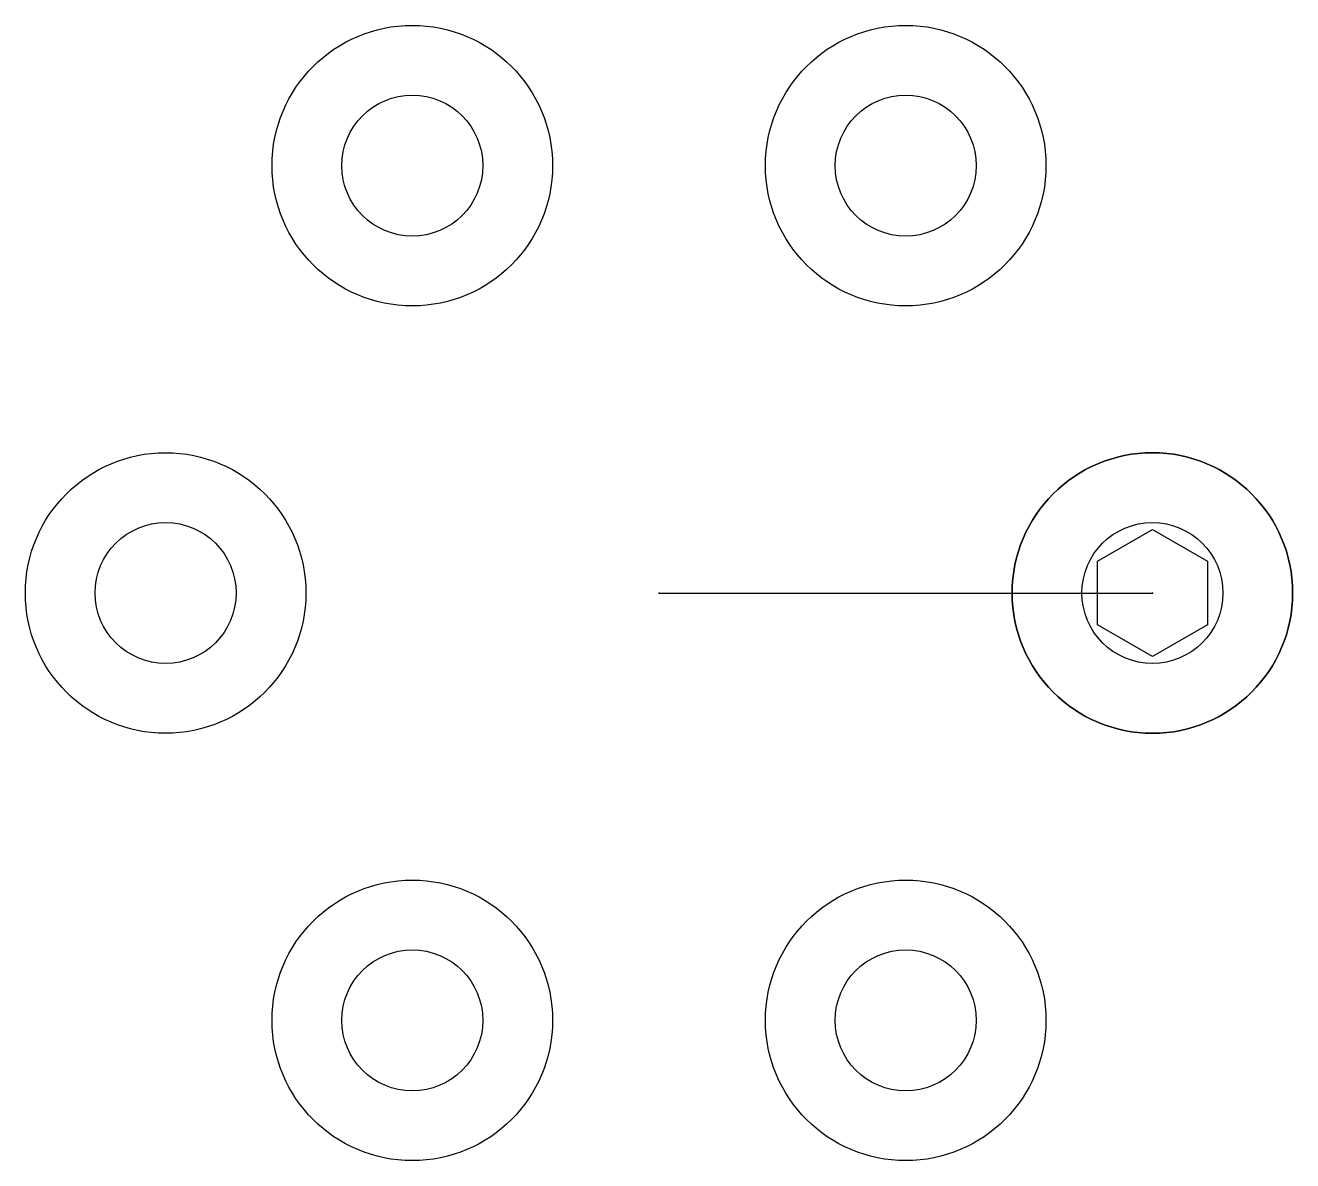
# Model space of a CAD drawing. Header units: centimetres. Extents: x -0.9 to 0.9, y -0.81 to 0.81.
import ezdxf

# ---------------------------------------------------------------- set-up
doc = ezdxf.new("R2010")
doc.units = ezdxf.units.CM
doc.header["$MEASUREMENT"] = 0
for name, color, linetype in [('M2 Hex Screw v2_Sketch1', 7, 'Continuous'), ('M2 Hex Screw v2_Sketch2', 7, 'Continuous'), ('M2 Hex Screw v2_Sketch3', 7, 'Continuous')]:
    doc.layers.add(name, color=color, linetype=linetype)

msp = doc.modelspace()

# ---------------------------------------------------------------- linework, layer by layer
at = {"layer": 'M2 Hex Screw v2_Sketch1'}
msp.add_line((0, 0), (0.7, 0), dxfattribs=at)
msp.add_circle((0.7, 0), 0.199, dxfattribs=at)
msp.add_point((0, 0), dxfattribs=at)
at = {"layer": 'M2 Hex Screw v2_Sketch2'}
for p, q in [((0.622, 0.045), (0.7, 0.0901)), ((0.7, 0.0901), (0.778, 0.045)), ((0.622, -0.045), (0.622, 0.045)), ((0.778, 0.045), (0.778, -0.045)), ((0.7, -0.0901), (0.622, -0.045)), ((0.778, -0.045), (0.7, -0.0901))]:
    msp.add_line(p, q, dxfattribs=at)
at = {"layer": 'M2 Hex Screw v2_Sketch2', "extrusion": (0, 0, -1)}
msp.add_circle((-0.7, 0), 0.199, dxfattribs=at)
at = {"layer": 'M2 Hex Screw v2_Sketch2'}
for p in [(0, 0), (0.7, 0)]:
    msp.add_point(p, dxfattribs=at)
at = {"layer": 'M2 Hex Screw v2_Sketch3'}
for centre, radius in [((-0.35, 0.6062, 0.2), 0.199), ((0.35, 0.6062, 0.2), 0.199), ((-0.35, 0.6062, 0.2), 0.1), ((0.35, 0.6062, 0.2), 0.1), ((-0.7, 0, 0.2), 0.199), ((0.7, 0, 0.2), 0.199), ((-0.7, 0, 0.2), 0.1), ((0.7, 0, 0.2), 0.1), ((-0.35, -0.6062, 0.2), 0.199), ((0.35, -0.6062, 0.2), 0.199), ((-0.35, -0.6062, 0.2), 0.1), ((0.35, -0.6062, 0.2), 0.1)]:
    msp.add_circle(centre, radius, dxfattribs=at)
msp.add_point((0, 0, 0.2), dxfattribs=at)

doc.saveas('drawing.dxf')
